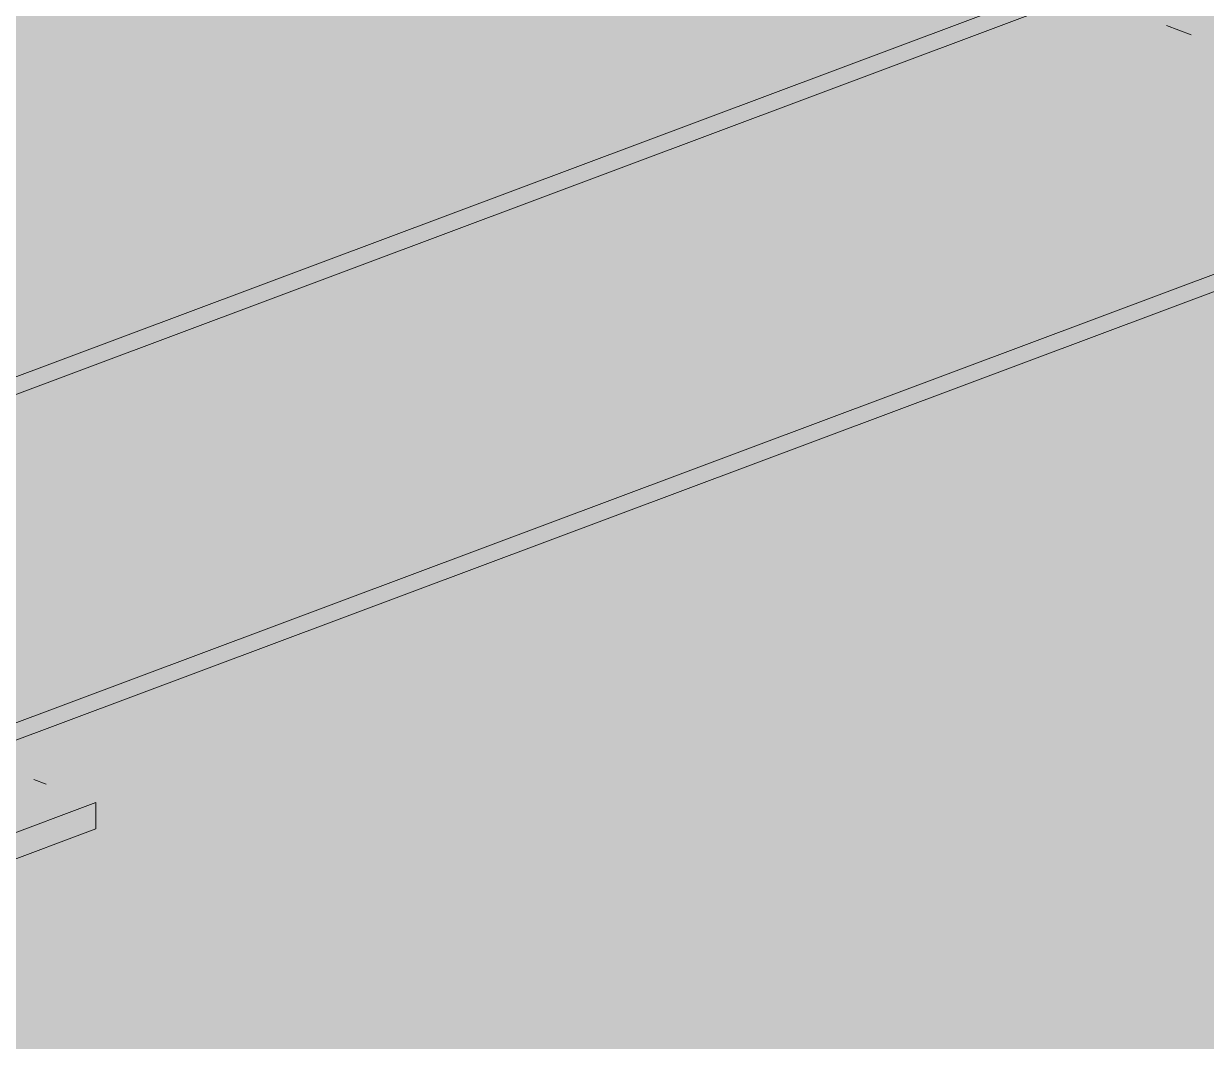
# Paper-space layout '03 3D Building and Roof' of a CAD drawing. Header units: millimetres. Extents: x 5 to 415, y 5 to 292.
# Drawn here: x 188.49 to 194.42, y 93.23 to 98.33 of the extents above; entities that cross this region are included whole.
import ezdxf

# ---------------------------------------------------------------- set-up
doc = ezdxf.new("R2010")
doc.units = ezdxf.units.MM
doc.layers.add('EXISTING', color=7, linetype='Continuous')
doc.layers.add('IMAGES', color=7, linetype='Continuous')

# ---------------------------------------------------------------- blocks, each defined once
blk = doc.blocks.new('SHEET_03')
at = {"layer": 'EXISTING', "color": 250, "lineweight": 9}
for p, q in [((185.8864, 95.5961), (193.7485, 98.5413)), ((186.0112, 95.5554), (193.8109, 98.4773)), ((194.3443, 98.2735), (194.2199, 98.3201)), ((188.2575, 94.7508), (196.0572, 97.6726)), ((188.3199, 94.6867), (196.0572, 97.5852)), ((188.6073, 94.5183), (188.5451, 94.5416)), ((187.6894, 93.9882), (188.856, 94.4252)), ((188.856, 94.294), (188.856, 94.4252)), ((188.856, 94.294), (187.6894, 93.8571))]:
    blk.add_line(p, q, dxfattribs=at)
at = {"layer": 'IMAGES', "color": 7}
for points in [[(193.3434, 98.1143), (193.5148, 98.1143), (193.3434, 98.6286), (193.5148, 98.6286)], [(193.6861, 98.2857), (193.8575, 98.2857), (193.6861, 98.6286), (193.8575, 98.6286)], [(179.6344, 98.2857), (190.2589, 98.2857), (179.6344, 98.4571), (190.2589, 98.4571)], [(190.2589, 98.2857), (190.773, 98.2857), (190.2589, 98.4571), (190.773, 98.4571)], [(190.773, 98.2857), (190.9443, 98.2857), (190.773, 98.4571), (190.9443, 98.4571)], [(190.9443, 98.2857), (191.1157, 98.2857), (190.9443, 98.4571), (191.1157, 98.4571)], [(191.1157, 98.2857), (191.2871, 98.2857), (191.1157, 98.4571), (191.2871, 98.4571)], [(191.2871, 98.2857), (191.4584, 98.2857), (191.2871, 98.4571), (191.4584, 98.4571)], [(191.4584, 98.2857), (191.6298, 98.2857), (191.4584, 98.4571), (191.6298, 98.4571)], [(191.6298, 98.2857), (191.8012, 98.2857), (191.6298, 98.4571), (191.8012, 98.4571)], [(191.8012, 98.2857), (192.658, 98.2857), (191.8012, 98.4571), (192.658, 98.4571)], [(192.658, 98.2857), (192.8293, 98.2857), (192.658, 98.4571), (192.8293, 98.4571)], [(192.8293, 98.2857), (193.1721, 98.2857), (192.8293, 98.4571), (193.1721, 98.4571)], [(193.1721, 98.2857), (193.3434, 98.2857), (193.1721, 98.4571), (193.3434, 98.4571)], [(193.5148, 98.2857), (193.6861, 98.2857), (193.5148, 98.4571), (193.6861, 98.4571)], [(193.8575, 98.2857), (194.0289, 98.2857), (193.8575, 98.4571), (194.0289, 98.4571)], [(194.0289, 98.2857), (194.3716, 98.2857), (194.0289, 98.4571), (194.3716, 98.4571)], [(194.3716, 98.1143), (194.543, 98.1143), (194.3716, 98.4571), (194.543, 98.4571)], [(179.6344, 98.1143), (189.7448, 98.1143), (179.6344, 98.2857), (189.7448, 98.2857)], [(189.7448, 98.1143), (189.9162, 98.1143), (189.7448, 98.2857), (189.9162, 98.2857)], [(189.9162, 98.1143), (190.2589, 98.1143), (189.9162, 98.2857), (190.2589, 98.2857)], [(190.2589, 98.1143), (190.4302, 98.1143), (190.2589, 98.2857), (190.4302, 98.2857)], [(190.4302, 98.1143), (190.773, 98.1143), (190.4302, 98.2857), (190.773, 98.2857)], [(190.773, 98.1143), (190.9443, 98.1143), (190.773, 98.2857), (190.9443, 98.2857)], [(190.9443, 98.1143), (191.1157, 98.1143), (190.9443, 98.2857), (191.1157, 98.2857)], [(191.1157, 98.1143), (191.2871, 98.1143), (191.1157, 98.2857), (191.2871, 98.2857)], [(191.2871, 98.1143), (191.4584, 98.1143), (191.2871, 98.2857), (191.4584, 98.2857)], [(191.4584, 98.1143), (192.1439, 98.1143), (191.4584, 98.2857), (192.1439, 98.2857)], [(192.1439, 98.1143), (192.4866, 98.1143), (192.1439, 98.2857), (192.4866, 98.2857)], [(192.4866, 98.1143), (192.658, 98.1143), (192.4866, 98.2857), (192.658, 98.2857)], [(192.658, 98.1143), (192.8293, 98.1143), (192.658, 98.2857), (192.8293, 98.2857)], [(192.8293, 97.9429), (193.0007, 97.9429), (192.8293, 98.2857), (193.0007, 98.2857)], [(193.0007, 98.1143), (193.3434, 98.1143), (193.0007, 98.2857), (193.3434, 98.2857)], [(193.5148, 98.1143), (194.0289, 98.1143), (193.5148, 98.2857), (194.0289, 98.2857)], [(194.0289, 98.1143), (194.2002, 98.1143), (194.0289, 98.2857), (194.2002, 98.2857)], [(194.2002, 98.1143), (194.3716, 98.1143), (194.2002, 98.2857), (194.3716, 98.2857)], [(179.9771, 97.9429), (189.5734, 97.9429), (179.9771, 98.1143), (189.5734, 98.1143)], [(189.5734, 97.9429), (189.7448, 97.9429), (189.5734, 98.1143), (189.7448, 98.1143)], [(189.7448, 97.9429), (189.9162, 97.9429), (189.7448, 98.1143), (189.9162, 98.1143)], [(189.9162, 97.9429), (190.2589, 97.9429), (189.9162, 98.1143), (190.2589, 98.1143)], [(190.2589, 97.9429), (190.4302, 97.9429), (190.2589, 98.1143), (190.4302, 98.1143)], [(190.4302, 97.9429), (190.6016, 97.9429), (190.4302, 98.1143), (190.6016, 98.1143)], [(190.6016, 97.9429), (190.773, 97.9429), (190.6016, 98.1143), (190.773, 98.1143)], [(190.773, 97.9429), (190.9443, 97.9429), (190.773, 98.1143), (190.9443, 98.1143)], [(190.9443, 97.9429), (191.6298, 97.9429), (190.9443, 98.1143), (191.6298, 98.1143)], [(191.6298, 97.9429), (191.8012, 97.9429), (191.6298, 98.1143), (191.8012, 98.1143)], [(191.8012, 97.9429), (191.9725, 97.9429), (191.8012, 98.1143), (191.9725, 98.1143)], [(191.9725, 97.9429), (192.1439, 97.9429), (191.9725, 98.1143), (192.1439, 98.1143)], [(192.1439, 97.9429), (192.3152, 97.9429), (192.1439, 98.1143), (192.3152, 98.1143)], [(192.3152, 97.9429), (192.4866, 97.9429), (192.3152, 98.1143), (192.4866, 98.1143)], [(192.4866, 97.9429), (192.8293, 97.9429), (192.4866, 98.1143), (192.8293, 98.1143)], [(193.0007, 97.9429), (193.1721, 97.9429), (193.0007, 98.1143), (193.1721, 98.1143)], [(193.1721, 97.9429), (193.3434, 97.9429), (193.1721, 98.1143), (193.3434, 98.1143)], [(193.3434, 97.9429), (193.5148, 97.9429), (193.3434, 98.1143), (193.5148, 98.1143)], [(193.5148, 97.9429), (194.2002, 97.9429), (193.5148, 98.1143), (194.2002, 98.1143)], [(194.2002, 97.9429), (194.3716, 97.9429), (194.2002, 98.1143), (194.3716, 98.1143)], [(194.3716, 97.9429), (194.543, 97.9429), (194.3716, 98.1143), (194.543, 98.1143)], [(180.4912, 97.7714), (189.0593, 97.7714), (180.4912, 97.9429), (189.0593, 97.9429)], [(189.0593, 97.7714), (189.5734, 97.7714), (189.0593, 97.9429), (189.5734, 97.9429)], [(189.5734, 97.7714), (189.7448, 97.7714), (189.5734, 97.9429), (189.7448, 97.9429)], [(189.7448, 97.7714), (189.9162, 97.7714), (189.7448, 97.9429), (189.9162, 97.9429)], [(189.9162, 97.7714), (190.0875, 97.7714), (189.9162, 97.9429), (190.0875, 97.9429)], [(190.0875, 97.7714), (190.4302, 97.7714), (190.0875, 97.9429), (190.4302, 97.9429)], [(190.4302, 97.7714), (191.1157, 97.7714), (190.4302, 97.9429), (191.1157, 97.9429)], [(191.1157, 97.7714), (191.2871, 97.7714), (191.1157, 97.9429), (191.2871, 97.9429)], [(191.2871, 97.7714), (191.6298, 97.7714), (191.2871, 97.9429), (191.6298, 97.9429)], [(191.6298, 97.7714), (191.8012, 97.7714), (191.6298, 97.9429), (191.8012, 97.9429)], [(191.8012, 97.7714), (191.9725, 97.7714), (191.8012, 97.9429), (191.9725, 97.9429)], [(191.9725, 97.6), (192.1439, 97.6), (191.9725, 97.9429), (192.1439, 97.9429)], [(192.1439, 97.7714), (192.3152, 97.7714), (192.1439, 97.9429), (192.3152, 97.9429)], [(192.3152, 97.7714), (192.4866, 97.7714), (192.3152, 97.9429), (192.4866, 97.9429)], [(192.4866, 97.7714), (192.658, 97.7714), (192.4866, 97.9429), (192.658, 97.9429)], [(192.658, 97.7714), (192.8293, 97.7714), (192.658, 97.9429), (192.8293, 97.9429)], [(192.8293, 97.7714), (193.3434, 97.7714), (192.8293, 97.9429), (193.3434, 97.9429)], [(193.3434, 97.7714), (194.543, 97.7714), (193.3434, 97.9429), (194.543, 97.9429)], [(188.3739, 97.4286), (188.5453, 97.4286), (188.3739, 97.7714), (188.5453, 97.7714)], [(188.5453, 97.6), (189.0593, 97.6), (188.5453, 97.7714), (189.0593, 97.7714)], [(189.0593, 97.6), (189.2307, 97.6), (189.0593, 97.7714), (189.2307, 97.7714)], [(189.2307, 97.6), (189.4021, 97.6), (189.2307, 97.7714), (189.4021, 97.7714)], [(189.4021, 97.6), (189.5734, 97.6), (189.4021, 97.7714), (189.5734, 97.7714)], [(189.5734, 97.6), (189.7448, 97.6), (189.5734, 97.7714), (189.7448, 97.7714)], [(189.7448, 97.6), (189.9162, 97.6), (189.7448, 97.7714), (189.9162, 97.7714)], [(189.9162, 97.6), (190.773, 97.6), (189.9162, 97.7714), (190.773, 97.7714)], [(190.773, 97.6), (190.9443, 97.6), (190.773, 97.7714), (190.9443, 97.7714)], [(190.9443, 97.6), (191.1157, 97.6), (190.9443, 97.7714), (191.1157, 97.7714)], [(191.1157, 97.6), (191.2871, 97.6), (191.1157, 97.7714), (191.2871, 97.7714)], [(191.2871, 97.6), (191.4584, 97.6), (191.2871, 97.7714), (191.4584, 97.7714)], [(191.4584, 97.4286), (191.6298, 97.4286), (191.4584, 97.7714), (191.6298, 97.7714)], [(191.6298, 97.6), (191.9725, 97.6), (191.6298, 97.7714), (191.9725, 97.7714)], [(192.1439, 97.6), (192.3152, 97.6), (192.1439, 97.7714), (192.3152, 97.7714)], [(192.3152, 97.6), (192.4866, 97.6), (192.3152, 97.7714), (192.4866, 97.7714)], [(192.4866, 97.6), (192.8293, 97.6), (192.4866, 97.7714), (192.8293, 97.7714)], [(192.8293, 97.6), (194.3716, 97.6), (192.8293, 97.7714), (194.3716, 97.7714)], [(194.3716, 97.6), (194.7143, 97.6), (194.3716, 97.7714), (194.7143, 97.7714)], [(188.5453, 97.4286), (188.7166, 97.4286), (188.5453, 97.6), (188.7166, 97.6)], [(188.7166, 97.4286), (189.0593, 97.4286), (188.7166, 97.6), (189.0593, 97.6)], [(189.0593, 97.4286), (189.2307, 97.4286), (189.0593, 97.6), (189.2307, 97.6)], [(189.2307, 97.4286), (189.4021, 97.4286), (189.2307, 97.6), (189.4021, 97.6)], [(189.4021, 97.4286), (189.5734, 97.4286), (189.4021, 97.6), (189.5734, 97.6)], [(189.5734, 97.4286), (190.2589, 97.4286), (189.5734, 97.6), (190.2589, 97.6)], [(190.2589, 97.4286), (190.4302, 97.4286), (190.2589, 97.6), (190.4302, 97.6)], [(190.4302, 97.4286), (190.6016, 97.4286), (190.4302, 97.6), (190.6016, 97.6)], [(190.6016, 97.4286), (190.773, 97.4286), (190.6016, 97.6), (190.773, 97.6)], [(190.773, 97.4286), (190.9443, 97.4286), (190.773, 97.6), (190.9443, 97.6)], [(190.9443, 97.4286), (191.1157, 97.4286), (190.9443, 97.6), (191.1157, 97.6)], [(191.1157, 97.4286), (191.2871, 97.4286), (191.1157, 97.6), (191.2871, 97.6)], [(191.2871, 97.4286), (191.4584, 97.4286), (191.2871, 97.6), (191.4584, 97.6)], [(191.6298, 97.4286), (191.8012, 97.4286), (191.6298, 97.6), (191.8012, 97.6)], [(191.8012, 97.4286), (192.3152, 97.4286), (191.8012, 97.6), (192.3152, 97.6)], [(192.3152, 97.4286), (193.8575, 97.4286), (192.3152, 97.6), (193.8575, 97.6)], [(193.8575, 97.4286), (194.0289, 97.4286), (193.8575, 97.6), (194.0289, 97.6)], [(194.0289, 97.4286), (194.2002, 97.4286), (194.0289, 97.6), (194.2002, 97.6)], [(194.2002, 97.2571), (194.3716, 97.2571), (194.2002, 97.6), (194.3716, 97.6)], [(194.3716, 97.4286), (194.543, 97.4286), (194.3716, 97.6), (194.543, 97.6)], [(188.3739, 97.2571), (188.5453, 97.2571), (188.3739, 97.4286), (188.5453, 97.4286)], [(188.5453, 97.2571), (188.7166, 97.2571), (188.5453, 97.4286), (188.7166, 97.4286)], [(188.7166, 97.2571), (189.0593, 97.2571), (188.7166, 97.4286), (189.0593, 97.4286)], [(189.0593, 97.2571), (189.2307, 97.2571), (189.0593, 97.4286), (189.2307, 97.4286)], [(189.2307, 97.2571), (189.9162, 97.2571), (189.2307, 97.4286), (189.9162, 97.4286)], [(189.9162, 97.2571), (190.0875, 97.2571), (189.9162, 97.4286), (190.0875, 97.4286)], [(190.0875, 97.2571), (190.2589, 97.2571), (190.0875, 97.4286), (190.2589, 97.4286)], [(190.2589, 97.2571), (190.4302, 97.2571), (190.2589, 97.4286), (190.4302, 97.4286)], [(190.4302, 97.2571), (190.6016, 97.2571), (190.4302, 97.4286), (190.6016, 97.4286)], [(190.6016, 97.0857), (190.773, 97.0857), (190.6016, 97.4286), (190.773, 97.4286)], [(190.773, 97.2571), (190.9443, 97.2571), (190.773, 97.4286), (190.9443, 97.4286)], [(190.9443, 97.2571), (191.1157, 97.2571), (190.9443, 97.4286), (191.1157, 97.4286)], [(191.1157, 97.2571), (191.2871, 97.2571), (191.1157, 97.4286), (191.2871, 97.4286)], [(191.2871, 97.2571), (191.4584, 97.2571), (191.2871, 97.4286), (191.4584, 97.4286)], [(191.4584, 97.2571), (191.6298, 97.2571), (191.4584, 97.4286), (191.6298, 97.4286)], [(191.6298, 97.2571), (191.8012, 97.2571), (191.6298, 97.4286), (191.8012, 97.4286)], [(191.8012, 97.2571), (193.3434, 97.2571), (191.8012, 97.4286), (193.3434, 97.4286)], [(193.3434, 97.2571), (193.8575, 97.2571), (193.3434, 97.4286), (193.8575, 97.4286)], [(193.8575, 97.2571), (194.0289, 97.2571), (193.8575, 97.4286), (194.0289, 97.4286)], [(194.0289, 97.2571), (194.2002, 97.2571), (194.0289, 97.4286), (194.2002, 97.4286)], [(194.3716, 97.2571), (194.7143, 97.2571), (194.3716, 97.4286), (194.7143, 97.4286)], [(188.3739, 97.0857), (188.5453, 97.0857), (188.3739, 97.2571), (188.5453, 97.2571)], [(188.5453, 97.0857), (189.4021, 97.0857), (188.5453, 97.2571), (189.4021, 97.2571)], [(189.4021, 97.0857), (189.5734, 97.0857), (189.4021, 97.2571), (189.5734, 97.2571)], [(189.5734, 97.0857), (189.7448, 97.0857), (189.5734, 97.2571), (189.7448, 97.2571)], [(189.7448, 97.0857), (189.9162, 97.0857), (189.7448, 97.2571), (189.9162, 97.2571)], [(189.9162, 97.0857), (190.0875, 97.0857), (189.9162, 97.2571), (190.0875, 97.2571)], [(190.0875, 96.9143), (190.2589, 96.9143), (190.0875, 97.2571), (190.2589, 97.2571)], [(190.2589, 97.0857), (190.6016, 97.0857), (190.2589, 97.2571), (190.6016, 97.2571)], [(190.773, 97.0857), (191.1157, 97.0857), (190.773, 97.2571), (191.1157, 97.2571)], [(191.1157, 97.0857), (191.2871, 97.0857), (191.1157, 97.2571), (191.2871, 97.2571)], [(191.2871, 97.0857), (193.1721, 97.0857), (191.2871, 97.2571), (193.1721, 97.2571)], [(193.1721, 97.0857), (193.5148, 97.0857), (193.1721, 97.2571), (193.5148, 97.2571)], [(193.5148, 97.0857), (193.6861, 97.0857), (193.5148, 97.2571), (193.6861, 97.2571)], [(193.6861, 97.0857), (193.8575, 97.0857), (193.6861, 97.2571), (193.8575, 97.2571)], [(193.8575, 97.0857), (194.0289, 97.0857), (193.8575, 97.2571), (194.0289, 97.2571)], [(194.0289, 97.0857), (194.2002, 97.0857), (194.0289, 97.2571), (194.2002, 97.2571)], [(194.2002, 97.0857), (194.3716, 97.0857), (194.2002, 97.2571), (194.3716, 97.2571)], [(194.3716, 97.0857), (194.543, 97.0857), (194.3716, 97.2571), (194.543, 97.2571)], [(188.2025, 96.9143), (188.888, 96.9143), (188.2025, 97.0857), (188.888, 97.0857)], [(188.888, 96.9143), (189.0593, 96.9143), (188.888, 97.0857), (189.0593, 97.0857)], [(189.0593, 96.9143), (189.2307, 96.9143), (189.0593, 97.0857), (189.2307, 97.0857)], [(189.2307, 96.9143), (189.4021, 96.9143), (189.2307, 97.0857), (189.4021, 97.0857)], [(189.4021, 96.9143), (189.5734, 96.9143), (189.4021, 97.0857), (189.5734, 97.0857)], [(189.5734, 96.9143), (189.9162, 96.9143), (189.5734, 97.0857), (189.9162, 97.0857)], [(189.9162, 96.9143), (190.0875, 96.9143), (189.9162, 97.0857), (190.0875, 97.0857)], [(190.2589, 96.9143), (190.4302, 96.9143), (190.2589, 97.0857), (190.4302, 97.0857)], [(190.4302, 96.9143), (190.9443, 96.9143), (190.4302, 97.0857), (190.9443, 97.0857)], [(190.9443, 96.9143), (192.4866, 96.9143), (190.9443, 97.0857), (192.4866, 97.0857)], [(192.4866, 96.9143), (192.658, 96.9143), (192.4866, 97.0857), (192.658, 97.0857)], [(192.658, 96.9143), (192.8293, 96.9143), (192.658, 97.0857), (192.8293, 97.0857)], [(192.8293, 96.9143), (193.0007, 96.9143), (192.8293, 97.0857), (193.0007, 97.0857)], [(193.0007, 96.9143), (193.1721, 96.9143), (193.0007, 97.0857), (193.1721, 97.0857)], [(193.1721, 96.9143), (193.3434, 96.9143), (193.1721, 97.0857), (193.3434, 97.0857)], [(193.3434, 96.9143), (193.6861, 96.9143), (193.3434, 97.0857), (193.6861, 97.0857)], [(193.6861, 96.9143), (193.8575, 96.9143), (193.6861, 97.0857), (193.8575, 97.0857)], [(193.8575, 96.9143), (194.0289, 96.9143), (193.8575, 97.0857), (194.0289, 97.0857)], [(194.0289, 96.9143), (194.2002, 96.9143), (194.0289, 97.0857), (194.2002, 97.0857)], [(194.2002, 96.9143), (194.3716, 96.9143), (194.2002, 97.0857), (194.3716, 97.0857)], [(194.3716, 96.9143), (194.543, 96.9143), (194.3716, 97.0857), (194.543, 97.0857)], [(187.6884, 96.7429), (188.5453, 96.7429), (187.6884, 96.9143), (188.5453, 96.9143)], [(188.5453, 96.7429), (188.7166, 96.7429), (188.5453, 96.9143), (188.7166, 96.9143)], [(188.7166, 96.7429), (188.888, 96.7429), (188.7166, 96.9143), (188.888, 96.9143)], [(188.888, 96.7429), (189.0593, 96.7429), (188.888, 96.9143), (189.0593, 96.9143)], [(189.0593, 96.7429), (189.2307, 96.7429), (189.0593, 96.9143), (189.2307, 96.9143)], [(189.2307, 96.7429), (189.5734, 96.7429), (189.2307, 96.9143), (189.5734, 96.9143)], [(189.5734, 96.7429), (189.7448, 96.7429), (189.5734, 96.9143), (189.7448, 96.9143)], [(189.7448, 96.7429), (190.0875, 96.7429), (189.7448, 96.9143), (190.0875, 96.9143)], [(190.0875, 96.7429), (190.4302, 96.7429), (190.0875, 96.9143), (190.4302, 96.9143)], [(190.4302, 96.7429), (192.1439, 96.7429), (190.4302, 96.9143), (192.1439, 96.9143)], [(192.1439, 96.7429), (192.4866, 96.7429), (192.1439, 96.9143), (192.4866, 96.9143)], [(192.4866, 96.7429), (192.658, 96.7429), (192.4866, 96.9143), (192.658, 96.9143)], [(192.658, 96.7429), (192.8293, 96.7429), (192.658, 96.9143), (192.8293, 96.9143)], [(192.8293, 96.7429), (193.3434, 96.7429), (192.8293, 96.9143), (193.3434, 96.9143)], [(193.3434, 96.7429), (193.5148, 96.7429), (193.3434, 96.9143), (193.5148, 96.9143)], [(193.5148, 96.7429), (193.6861, 96.7429), (193.5148, 96.9143), (193.6861, 96.9143)], [(193.6861, 96.7429), (193.8575, 96.7429), (193.6861, 96.9143), (193.8575, 96.9143)], [(193.8575, 96.7429), (194.2002, 96.7429), (193.8575, 96.9143), (194.2002, 96.9143)], [(194.2002, 96.7429), (194.3716, 96.7429), (194.2002, 96.9143), (194.3716, 96.9143)], [(194.3716, 96.7429), (194.543, 96.7429), (194.3716, 96.9143), (194.543, 96.9143)], [(188.3739, 96.5714), (188.5453, 96.5714), (188.3739, 96.7429), (188.5453, 96.7429)], [(188.5453, 96.5714), (188.7166, 96.5714), (188.5453, 96.7429), (188.7166, 96.7429)], [(188.7166, 96.4), (188.888, 96.4), (188.7166, 96.7429), (188.888, 96.7429)], [(188.888, 96.5714), (189.2307, 96.5714), (188.888, 96.7429), (189.2307, 96.7429)], [(189.2307, 96.5714), (189.5734, 96.5714), (189.2307, 96.7429), (189.5734, 96.7429)], [(189.5734, 96.5714), (189.9162, 96.5714), (189.5734, 96.7429), (189.9162, 96.7429)], [(189.9162, 96.5714), (191.6298, 96.5714), (189.9162, 96.7429), (191.6298, 96.7429)], [(191.6298, 96.5714), (191.9725, 96.5714), (191.6298, 96.7429), (191.9725, 96.7429)], [(191.9725, 96.4), (192.1439, 96.4), (191.9725, 96.7429), (192.1439, 96.7429)], [(192.1439, 96.5714), (192.4866, 96.5714), (192.1439, 96.7429), (192.4866, 96.7429)], [(192.4866, 96.5714), (192.658, 96.5714), (192.4866, 96.7429), (192.658, 96.7429)], [(192.658, 96.5714), (193.0007, 96.5714), (192.658, 96.7429), (193.0007, 96.7429)], [(193.0007, 96.5714), (193.1721, 96.5714), (193.0007, 96.7429), (193.1721, 96.7429)], [(193.1721, 96.5714), (193.3434, 96.5714), (193.1721, 96.7429), (193.3434, 96.7429)], [(193.3434, 96.5714), (193.5148, 96.5714), (193.3434, 96.7429), (193.5148, 96.7429)], [(193.5148, 96.5714), (193.6861, 96.5714), (193.5148, 96.7429), (193.6861, 96.7429)], [(193.6861, 96.5714), (194.2002, 96.5714), (193.6861, 96.7429), (194.2002, 96.7429)], [(194.2002, 96.5714), (194.3716, 96.5714), (194.2002, 96.7429), (194.3716, 96.7429)], [(194.3716, 96.5714), (194.543, 96.5714), (194.3716, 96.7429), (194.543, 96.7429)], [(188.3739, 96.2286), (188.5453, 96.2286), (188.3739, 96.5714), (188.5453, 96.5714)], [(188.5453, 96.4), (188.7166, 96.4), (188.5453, 96.5714), (188.7166, 96.5714)], [(188.888, 96.4), (189.0593, 96.4), (188.888, 96.5714), (189.0593, 96.5714)], [(189.0593, 96.4), (189.5734, 96.4), (189.0593, 96.5714), (189.5734, 96.5714)], [(189.5734, 96.4), (191.1157, 96.4), (189.5734, 96.5714), (191.1157, 96.5714)], [(191.1157, 96.4), (191.6298, 96.4), (191.1157, 96.5714), (191.6298, 96.5714)], [(191.6298, 96.4), (191.8012, 96.4), (191.6298, 96.5714), (191.8012, 96.5714)], [(191.8012, 96.4), (191.9725, 96.4), (191.8012, 96.5714), (191.9725, 96.5714)], [(192.1439, 96.4), (192.3152, 96.4), (192.1439, 96.5714), (192.3152, 96.5714)], [(192.3152, 96.4), (192.4866, 96.4), (192.3152, 96.5714), (192.4866, 96.5714)], [(192.4866, 96.4), (192.658, 96.4), (192.4866, 96.5714), (192.658, 96.5714)], [(192.658, 96.4), (192.8293, 96.4), (192.658, 96.5714), (192.8293, 96.5714)], [(192.8293, 96.4), (193.0007, 96.4), (192.8293, 96.5714), (193.0007, 96.5714)], [(193.0007, 96.4), (193.1721, 96.4), (193.0007, 96.5714), (193.1721, 96.5714)], [(193.1721, 96.4), (193.3434, 96.4), (193.1721, 96.5714), (193.3434, 96.5714)], [(193.3434, 96.4), (193.5148, 96.4), (193.3434, 96.5714), (193.5148, 96.5714)], [(193.5148, 96.4), (193.6861, 96.4), (193.5148, 96.5714), (193.6861, 96.5714)], [(193.6861, 96.4), (193.8575, 96.4), (193.6861, 96.5714), (193.8575, 96.5714)], [(193.8575, 96.4), (194.2002, 96.4), (193.8575, 96.5714), (194.2002, 96.5714)], [(194.2002, 96.4), (198.313, 96.4), (194.2002, 96.5714), (198.313, 96.5714)], [(188.5453, 96.2286), (188.7166, 96.2286), (188.5453, 96.4), (188.7166, 96.4)], [(188.7166, 96.2286), (189.0593, 96.2286), (188.7166, 96.4), (189.0593, 96.4)], [(189.0593, 96.2286), (190.773, 96.2286), (189.0593, 96.4), (190.773, 96.4)], [(190.773, 96.2286), (191.1157, 96.2286), (190.773, 96.4), (191.1157, 96.4)], [(191.1157, 96.2286), (191.2871, 96.2286), (191.1157, 96.4), (191.2871, 96.4)], [(191.2871, 96.2286), (191.6298, 96.2286), (191.2871, 96.4), (191.6298, 96.4)], [(191.6298, 96.2286), (191.8012, 96.2286), (191.6298, 96.4), (191.8012, 96.4)], [(191.8012, 96.2286), (191.9725, 96.2286), (191.8012, 96.4), (191.9725, 96.4)], [(191.9725, 96.2286), (192.1439, 96.2286), (191.9725, 96.4), (192.1439, 96.4)], [(192.1439, 96.2286), (192.3152, 96.2286), (192.1439, 96.4), (192.3152, 96.4)], [(192.3152, 96.2286), (192.4866, 96.2286), (192.3152, 96.4), (192.4866, 96.4)], [(192.4866, 96.2286), (192.658, 96.2286), (192.4866, 96.4), (192.658, 96.4)], [(192.658, 96.2286), (192.8293, 96.2286), (192.658, 96.4), (192.8293, 96.4)], [(192.8293, 96.2286), (193.0007, 96.2286), (192.8293, 96.4), (193.0007, 96.4)], [(193.0007, 96.2286), (193.1721, 96.2286), (193.0007, 96.4), (193.1721, 96.4)], [(193.1721, 96.2286), (193.3434, 96.2286), (193.1721, 96.4), (193.3434, 96.4)], [(193.3434, 96.2286), (193.5148, 96.2286), (193.3434, 96.4), (193.5148, 96.4)], [(193.5148, 96.2286), (198.827, 96.2286), (193.5148, 96.4), (198.827, 96.4)], [(188.2025, 96.0571), (188.7166, 96.0571), (188.2025, 96.2286), (188.7166, 96.2286)], [(188.7166, 96.0571), (190.2589, 96.0571), (188.7166, 96.2286), (190.2589, 96.2286)], [(190.2589, 96.0571), (190.4302, 96.0571), (190.2589, 96.2286), (190.4302, 96.2286)], [(190.4302, 96.0571), (190.6016, 96.0571), (190.4302, 96.2286), (190.6016, 96.2286)], [(190.6016, 96.0571), (190.773, 96.0571), (190.6016, 96.2286), (190.773, 96.2286)], [(190.773, 96.0571), (191.1157, 96.0571), (190.773, 96.2286), (191.1157, 96.2286)], [(191.1157, 96.0571), (191.2871, 96.0571), (191.1157, 96.2286), (191.2871, 96.2286)], [(191.2871, 96.0571), (191.6298, 96.0571), (191.2871, 96.2286), (191.6298, 96.2286)], [(191.6298, 96.0571), (191.8012, 96.0571), (191.6298, 96.2286), (191.8012, 96.2286)], [(191.8012, 96.0571), (191.9725, 96.0571), (191.8012, 96.2286), (191.9725, 96.2286)], [(191.9725, 96.0571), (192.1439, 96.0571), (191.9725, 96.2286), (192.1439, 96.2286)], [(192.1439, 96.0571), (192.3152, 96.0571), (192.1439, 96.2286), (192.3152, 96.2286)], [(192.3152, 96.0571), (192.4866, 96.0571), (192.3152, 96.2286), (192.4866, 96.2286)], [(192.4866, 96.0571), (192.658, 96.0571), (192.4866, 96.2286), (192.658, 96.2286)], [(192.658, 96.0571), (192.8293, 96.0571), (192.658, 96.2286), (192.8293, 96.2286)], [(192.8293, 96.0571), (193.0007, 96.0571), (192.8293, 96.2286), (193.0007, 96.2286)], [(193.0007, 96.0571), (199.3411, 96.0571), (193.0007, 96.2286), (199.3411, 96.2286)], [(188.2025, 95.8857), (190.0875, 95.8857), (188.2025, 96.0571), (190.0875, 96.0571)], [(190.0875, 95.8857), (190.2589, 95.8857), (190.0875, 96.0571), (190.2589, 96.0571)], [(190.2589, 95.8857), (190.4302, 95.8857), (190.2589, 96.0571), (190.4302, 96.0571)], [(190.4302, 95.8857), (190.6016, 95.8857), (190.4302, 96.0571), (190.6016, 96.0571)], [(190.6016, 95.7143), (190.773, 95.7143), (190.6016, 96.0571), (190.773, 96.0571)], [(190.773, 95.8857), (190.9443, 95.8857), (190.773, 96.0571), (190.9443, 96.0571)], [(190.9443, 95.8857), (191.1157, 95.8857), (190.9443, 96.0571), (191.1157, 96.0571)], [(191.1157, 95.8857), (191.2871, 95.8857), (191.1157, 96.0571), (191.2871, 96.0571)], [(191.2871, 95.8857), (191.4584, 95.8857), (191.2871, 96.0571), (191.4584, 96.0571)], [(191.4584, 95.8857), (191.6298, 95.8857), (191.4584, 96.0571), (191.6298, 96.0571)], [(191.6298, 95.8857), (191.9725, 95.8857), (191.6298, 96.0571), (191.9725, 96.0571)], [(191.9725, 95.8857), (192.1439, 95.8857), (191.9725, 96.0571), (192.1439, 96.0571)], [(192.1439, 95.8857), (192.3152, 95.8857), (192.1439, 96.0571), (192.3152, 96.0571)], [(192.3152, 95.8857), (192.4866, 95.8857), (192.3152, 96.0571), (192.4866, 96.0571)], [(192.4866, 95.8857), (192.658, 95.8857), (192.4866, 96.0571), (192.658, 96.0571)], [(192.658, 95.8857), (199.6839, 95.8857), (192.658, 96.0571), (199.6839, 96.0571)], [(187.5171, 95.7143), (189.4021, 95.7143), (187.5171, 95.8857), (189.4021, 95.8857)], [(189.4021, 95.7143), (189.5734, 95.7143), (189.4021, 95.8857), (189.5734, 95.8857)], [(189.5734, 95.5429), (189.7448, 95.5429), (189.5734, 95.8857), (189.7448, 95.8857)], [(189.7448, 95.7143), (189.9162, 95.7143), (189.7448, 95.8857), (189.9162, 95.8857)], [(189.9162, 95.7143), (190.0875, 95.7143), (189.9162, 95.8857), (190.0875, 95.8857)], [(190.0875, 95.7143), (190.2589, 95.7143), (190.0875, 95.8857), (190.2589, 95.8857)], [(190.2589, 95.7143), (190.4302, 95.7143), (190.2589, 95.8857), (190.4302, 95.8857)], [(190.4302, 95.7143), (190.6016, 95.7143), (190.4302, 95.8857), (190.6016, 95.8857)], [(190.773, 95.7143), (190.9443, 95.7143), (190.773, 95.8857), (190.9443, 95.8857)], [(190.9443, 95.7143), (191.1157, 95.7143), (190.9443, 95.8857), (191.1157, 95.8857)], [(191.1157, 95.7143), (191.2871, 95.7143), (191.1157, 95.8857), (191.2871, 95.8857)], [(191.2871, 95.7143), (191.4584, 95.7143), (191.2871, 95.8857), (191.4584, 95.8857)], [(191.4584, 95.7143), (191.6298, 95.7143), (191.4584, 95.8857), (191.6298, 95.8857)], [(191.6298, 95.7143), (191.8012, 95.7143), (191.6298, 95.8857), (191.8012, 95.8857)], [(191.8012, 95.7143), (191.9725, 95.7143), (191.8012, 95.8857), (191.9725, 95.8857)], [(191.9725, 95.7143), (192.1439, 95.7143), (191.9725, 95.8857), (192.1439, 95.8857)], [(192.1439, 95.7143), (200.1979, 95.7143), (192.1439, 95.8857), (200.1979, 95.8857)], [(187.3457, 95.5429), (188.888, 95.5429), (187.3457, 95.7143), (188.888, 95.7143)], [(188.888, 95.5429), (189.0593, 95.5429), (188.888, 95.7143), (189.0593, 95.7143)], [(189.0593, 95.5429), (189.2307, 95.5429), (189.0593, 95.7143), (189.2307, 95.7143)], [(189.2307, 95.5429), (189.4021, 95.5429), (189.2307, 95.7143), (189.4021, 95.7143)], [(189.4021, 95.5429), (189.5734, 95.5429), (189.4021, 95.7143), (189.5734, 95.7143)], [(189.7448, 95.5429), (189.9162, 95.5429), (189.7448, 95.7143), (189.9162, 95.7143)], [(189.9162, 95.5429), (190.4302, 95.5429), (189.9162, 95.7143), (190.4302, 95.7143)], [(190.4302, 95.5429), (190.6016, 95.5429), (190.4302, 95.7143), (190.6016, 95.7143)], [(190.6016, 95.5429), (190.773, 95.5429), (190.6016, 95.7143), (190.773, 95.7143)], [(190.773, 95.5429), (191.1157, 95.5429), (190.773, 95.7143), (191.1157, 95.7143)], [(191.1157, 95.5429), (191.2871, 95.5429), (191.1157, 95.7143), (191.2871, 95.7143)], [(191.2871, 95.5429), (191.4584, 95.5429), (191.2871, 95.7143), (191.4584, 95.7143)], [(191.4584, 95.5429), (191.8012, 95.5429), (191.4584, 95.7143), (191.8012, 95.7143)], [(191.8012, 95.5429), (200.5407, 95.5429), (191.8012, 95.7143), (200.5407, 95.7143)], [(186.8316, 95.3714), (188.5453, 95.3714), (186.8316, 95.5429), (188.5453, 95.5429)], [(188.5453, 95.3714), (188.7166, 95.3714), (188.5453, 95.5429), (188.7166, 95.5429)], [(188.7166, 95.3714), (188.888, 95.3714), (188.7166, 95.5429), (188.888, 95.5429)], [(188.888, 95.3714), (189.0593, 95.3714), (188.888, 95.5429), (189.0593, 95.5429)], [(189.0593, 95.3714), (189.2307, 95.3714), (189.0593, 95.5429), (189.2307, 95.5429)], [(189.2307, 95.3714), (189.4021, 95.3714), (189.2307, 95.5429), (189.4021, 95.5429)], [(189.4021, 95.3714), (189.5734, 95.3714), (189.4021, 95.5429), (189.5734, 95.5429)], [(189.5734, 95.3714), (189.7448, 95.3714), (189.5734, 95.5429), (189.7448, 95.5429)], [(189.7448, 95.3714), (189.9162, 95.3714), (189.7448, 95.5429), (189.9162, 95.5429)], [(189.9162, 95.3714), (190.0875, 95.3714), (189.9162, 95.5429), (190.0875, 95.5429)], [(190.0875, 95.3714), (190.2589, 95.3714), (190.0875, 95.5429), (190.2589, 95.5429)], [(190.2589, 95.3714), (190.4302, 95.3714), (190.2589, 95.5429), (190.4302, 95.5429)], [(190.4302, 95.3714), (190.6016, 95.3714), (190.4302, 95.5429), (190.6016, 95.5429)], [(190.6016, 95.3714), (190.773, 95.3714), (190.6016, 95.5429), (190.773, 95.5429)], [(190.773, 95.3714), (190.9443, 95.3714), (190.773, 95.5429), (190.9443, 95.5429)], [(190.9443, 95.3714), (191.1157, 95.3714), (190.9443, 95.5429), (191.1157, 95.5429)], [(191.1157, 95.3714), (191.2871, 95.3714), (191.1157, 95.5429), (191.2871, 95.5429)], [(191.2871, 95.3714), (201.0548, 95.3714), (191.2871, 95.5429), (201.0548, 95.5429)], [(188.3739, 95.2), (188.5453, 95.2), (188.3739, 95.3714), (188.5453, 95.3714)], [(188.5453, 95.2), (188.888, 95.2), (188.5453, 95.3714), (188.888, 95.3714)], [(188.888, 95.2), (189.0593, 95.2), (188.888, 95.3714), (189.0593, 95.3714)], [(189.0593, 95.2), (189.2307, 95.2), (189.0593, 95.3714), (189.2307, 95.3714)], [(189.2307, 95.2), (189.4021, 95.2), (189.2307, 95.3714), (189.4021, 95.3714)], [(189.4021, 95.2), (189.5734, 95.2), (189.4021, 95.3714), (189.5734, 95.3714)], [(189.5734, 95.2), (189.7448, 95.2), (189.5734, 95.3714), (189.7448, 95.3714)], [(189.7448, 95.2), (189.9162, 95.2), (189.7448, 95.3714), (189.9162, 95.3714)], [(189.9162, 95.2), (190.0875, 95.2), (189.9162, 95.3714), (190.0875, 95.3714)], [(190.0875, 95.2), (190.4302, 95.2), (190.0875, 95.3714), (190.4302, 95.3714)], [(190.4302, 95.2), (190.6016, 95.2), (190.4302, 95.3714), (190.6016, 95.3714)], [(190.6016, 95.2), (190.773, 95.2), (190.6016, 95.3714), (190.773, 95.3714)], [(190.773, 95.2), (201.5689, 95.2), (190.773, 95.3714), (201.5689, 95.3714)], [(188.3739, 95.0286), (188.5453, 95.0286), (188.3739, 95.2), (188.5453, 95.2)], [(188.5453, 95.0286), (188.888, 95.0286), (188.5453, 95.2), (188.888, 95.2)], [(188.888, 95.0286), (189.0593, 95.0286), (188.888, 95.2), (189.0593, 95.2)], [(189.0593, 95.0286), (189.2307, 95.0286), (189.0593, 95.2), (189.2307, 95.2)], [(189.2307, 95.0286), (189.4021, 95.0286), (189.2307, 95.2), (189.4021, 95.2)], [(189.4021, 95.0286), (189.5734, 95.0286), (189.4021, 95.2), (189.5734, 95.2)], [(189.5734, 95.0286), (189.7448, 95.0286), (189.5734, 95.2), (189.7448, 95.2)], [(189.7448, 95.0286), (189.9162, 95.0286), (189.7448, 95.2), (189.9162, 95.2)], [(189.9162, 95.0286), (190.0875, 95.0286), (189.9162, 95.2), (190.0875, 95.2)], [(190.0875, 95.0286), (190.2589, 95.0286), (190.0875, 95.2), (190.2589, 95.2)], [(190.2589, 95.0286), (190.4302, 95.0286), (190.2589, 95.2), (190.4302, 95.2)], [(190.4302, 95.0286), (202.7684, 95.0286), (190.4302, 95.2), (202.7684, 95.2)], [(188.3739, 94.8571), (188.5453, 94.8571), (188.3739, 95.0286), (188.5453, 95.0286)], [(188.5453, 94.8571), (188.7166, 94.8571), (188.5453, 95.0286), (188.7166, 95.0286)], [(188.7166, 94.8571), (188.888, 94.8571), (188.7166, 95.0286), (188.888, 95.0286)], [(188.888, 94.8571), (189.0593, 94.8571), (188.888, 95.0286), (189.0593, 95.0286)], [(189.0593, 94.8571), (189.2307, 94.8571), (189.0593, 95.0286), (189.2307, 95.0286)], [(189.2307, 94.8571), (189.4021, 94.8571), (189.2307, 95.0286), (189.4021, 95.0286)], [(189.4021, 94.8571), (189.5734, 94.8571), (189.4021, 95.0286), (189.5734, 95.0286)], [(189.5734, 94.8571), (189.7448, 94.8571), (189.5734, 95.0286), (189.7448, 95.0286)], [(189.7448, 94.8571), (189.9162, 94.8571), (189.7448, 95.0286), (189.9162, 95.0286)], [(189.9162, 94.8571), (202.2543, 94.8571), (189.9162, 95.0286), (202.2543, 95.0286)], [(188.3739, 94.6857), (188.5453, 94.6857), (188.3739, 94.8571), (188.5453, 94.8571)], [(188.5453, 94.6857), (188.7166, 94.6857), (188.5453, 94.8571), (188.7166, 94.8571)], [(188.7166, 94.6857), (188.888, 94.6857), (188.7166, 94.8571), (188.888, 94.8571)], [(188.888, 94.5143), (189.0593, 94.5143), (188.888, 94.8571), (189.0593, 94.8571)], [(189.0593, 94.6857), (189.2307, 94.6857), (189.0593, 94.8571), (189.2307, 94.8571)], [(189.2307, 94.6857), (189.4021, 94.6857), (189.2307, 94.8571), (189.4021, 94.8571)], [(189.4021, 94.6857), (189.5734, 94.6857), (189.4021, 94.8571), (189.5734, 94.8571)], [(189.5734, 94.6857), (201.9116, 94.6857), (189.5734, 94.8571), (201.9116, 94.8571)], [(188.3739, 94.5143), (188.5453, 94.5143), (188.3739, 94.6857), (188.5453, 94.6857)], [(188.5453, 94.5143), (188.7166, 94.5143), (188.5453, 94.6857), (188.7166, 94.6857)], [(188.7166, 94.5143), (188.888, 94.5143), (188.7166, 94.6857), (188.888, 94.6857)], [(189.0593, 94.5143), (201.2261, 94.5143), (189.0593, 94.6857), (201.2261, 94.6857)], [(188.3739, 94.3429), (188.5453, 94.3429), (188.3739, 94.5143), (188.5453, 94.5143)], [(188.5453, 94.3429), (188.7166, 94.3429), (188.5453, 94.5143), (188.7166, 94.5143)], [(188.7166, 94.3429), (188.888, 94.3429), (188.7166, 94.5143), (188.888, 94.5143)], [(188.888, 94.1714), (189.0593, 94.1714), (188.888, 94.5143), (189.0593, 94.5143)], [(189.0593, 94.1714), (189.2307, 94.1714), (189.0593, 94.5143), (189.2307, 94.5143)], [(189.2307, 94.3429), (201.0548, 94.3429), (189.2307, 94.5143), (201.0548, 94.5143)], [(188.3739, 94.1714), (188.5453, 94.1714), (188.3739, 94.3429), (188.5453, 94.3429)], [(188.5453, 94.1714), (188.888, 94.1714), (188.5453, 94.3429), (188.888, 94.3429)], [(189.2307, 94.1714), (200.5407, 94.1714), (189.2307, 94.3429), (200.5407, 94.3429)], [(188.3739, 94), (188.5453, 94), (188.3739, 94.1714), (188.5453, 94.1714)], [(188.5453, 94), (188.7166, 94), (188.5453, 94.1714), (188.7166, 94.1714)], [(188.7166, 94), (188.888, 94), (188.7166, 94.1714), (188.888, 94.1714)], [(188.888, 94), (189.0593, 94), (188.888, 94.1714), (189.0593, 94.1714)], [(189.0593, 94), (200.0266, 94), (189.0593, 94.1714), (200.0266, 94.1714)], [(188.3739, 89.8857), (188.5453, 89.8857), (188.3739, 94), (188.5453, 94)], [(188.5453, 93.8286), (199.5125, 93.8286), (188.5453, 94), (199.5125, 94)], [(188.5453, 93.6571), (199.1698, 93.6571), (188.5453, 93.8286), (199.1698, 93.8286)], [(188.5453, 93.4857), (198.6557, 93.4857), (188.5453, 93.6571), (198.6557, 93.6571)], [(188.5453, 93.3143), (198.1416, 93.3143), (188.5453, 93.4857), (198.1416, 93.4857)], [(188.5453, 93.1429), (197.6275, 93.1429), (188.5453, 93.3143), (197.6275, 93.3143)]]:
    blk.add_solid(points, dxfattribs=at)

psp = doc.layouts.new('03 3D Building and Roof')

# ---------------------------------------------------------------- block references
psp.add_blockref('SHEET_03', (0, 0))

doc.saveas('drawing.dxf')
